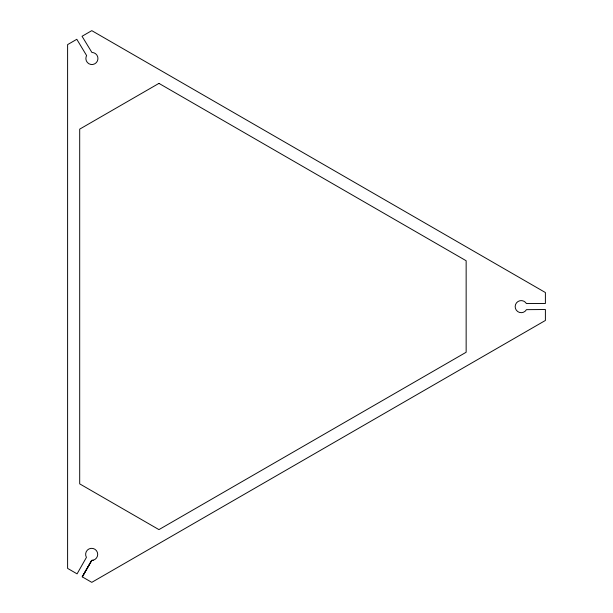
<?xml version="1.0" encoding="UTF-8"?>
<svg xmlns="http://www.w3.org/2000/svg" width="613" height="613" viewBox="0 0 613 613"><rect width="100%" height="100%" fill="white"/><g stroke="black" fill="none" stroke-linecap="round" stroke-linejoin="round"><path stroke-width="0.92" d="M91.712 560.405L82.257 576.848L91.781 582.35L545.394 320.461L545.394 309.519L526.452 309.657A6.046 6.046 0 0 1 517.747 311.588A6.046 6.046 0 0 1 516.583 302.753A6.046 6.046 0 0 1 525.487 302.362L526.345 303.481L545.394 303.481L545.394 292.539L91.781 30.65L82.042 36.274L91.904 52.457A6.046 6.046 0 0 1 97.927 59.024A6.046 6.046 0 0 1 90.854 64.449A6.046 6.046 0 0 1 86.065 56.932L86.625 55.591L76.809 39.293L67.606 44.611L67.606 568.389L77.077 573.86L86.433 557.386A6.046 6.046 0 0 1 89.107 548.888A6.046 6.046 0 0 1 97.344 552.298A6.046 6.046 0 0 1 93.23 560.205L91.712 560.405L82.257 576.848L91.705 560.405L93.23 560.205M158.943 83.383L79.698 129.136L79.698 483.864L158.943 529.617L466.148 352.253L466.148 260.747L158.943 83.383"/></g></svg>
